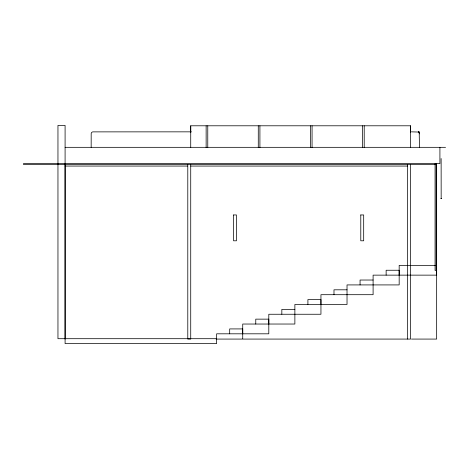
<?xml version="1.0" encoding="UTF-8"?>
<svg xmlns="http://www.w3.org/2000/svg" width="469" height="469" viewBox="0 0 469 469"><rect width="100%" height="100%" fill="white"/><g stroke="black" fill="none" stroke-linecap="round" stroke-linejoin="round"><path stroke-width="0.7" d="M65.091 339.075L65.091 164.437M187.788 164.437L187.788 339.075L190.725 339.075L190.725 164.437M190.725 147.665L190.725 125.792L410.58 125.792L410.58 147.665M206.137 147.665L206.137 125.792M207.767 147.665L207.767 125.792M242.725 333.811L242.725 324.032L294.872 324.032L294.872 304.475L347.025 304.475L347.025 284.918L399.172 284.918L399.172 270.25L386.134 270.25L386.134 275.139M258.284 147.665L258.284 125.792M259.914 147.665L259.914 125.792M268.801 324.032L268.801 314.253L320.948 314.253L320.948 294.696L373.101 294.696L373.101 275.139L436.657 275.139L436.657 265.366L399.172 265.366L399.172 275.139M310.431 147.665L310.437 125.792M312.061 147.665L312.067 125.792M362.584 147.665L362.584 125.792M364.214 147.665L364.214 125.792M407.649 339.075L407.649 164.437M191.393 131.842L92.692 131.877L91.607 132.422L91.185 133.489L91.162 147.325M411.348 131.842L419.192 132.065L419.474 147.325M65.091 147.325L445.55 147.325M441.13 158.545L441.165 198.276M410.955 164.437L436.657 164.437L436.657 339.075L411.477 339.075M65.091 166.061L187.588 166.067M190.725 166.067L407.684 166.067M373.101 280.028L360.063 280.028L360.063 284.918M347.025 289.807L333.987 289.807L333.987 294.696M294.872 309.364L281.834 309.364L281.834 314.253M216.649 338.7L57.957 338.7L57.957 125.411L65.091 125.411L65.091 343.589L216.649 343.589L216.649 333.811L268.801 333.811L268.801 319.143L255.763 319.143L255.763 324.032M216.127 339.075L410.58 339.075L410.58 164.437L23.45 164.437L23.45 163.622L439.916 163.622L439.916 147.325M418.846 131.842L419.474 133.876M419.034 132.117L419.427 133.143M419.063 132.164L419.386 132.938M436.147 163.622L436.147 270.414L435.068 270.414L435.068 163.622M410.58 125.792L410.58 132.352M320.948 304.475L320.948 299.585L307.91 299.585L307.91 304.475M242.725 338.7L242.725 328.921L229.687 328.921L229.687 333.811M190.725 125.792L190.725 132.352M233.544 214.954L233.544 240.796L236.452 240.796L236.452 214.954L233.544 214.954M360.784 214.954L360.784 240.796L363.686 240.796L363.686 214.954L360.784 214.954M440.966 198.369L441.329 198.504L440.966 198.369M418.407 131.842L418.934 132.024L418.407 131.842"/></g></svg>
